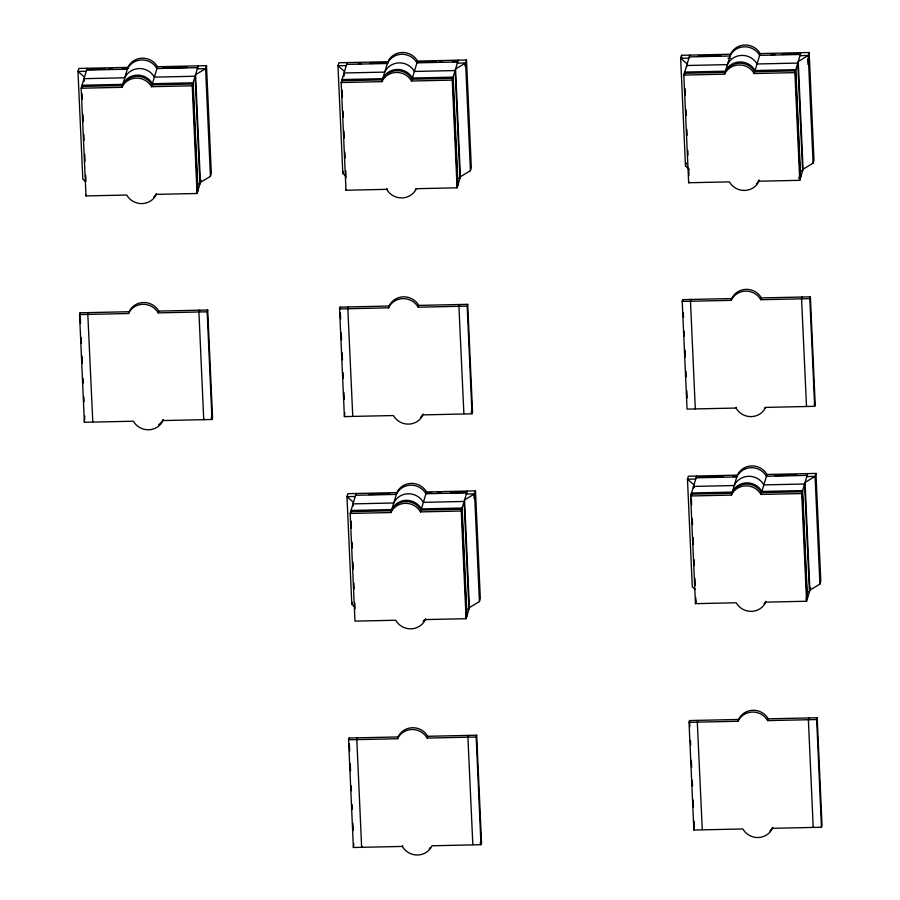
<?xml version="1.0" encoding="UTF-8"?>
<svg xmlns="http://www.w3.org/2000/svg" width="900" height="900" viewBox="0 0 900 900"><rect width="100%" height="100%" fill="white"/><g stroke="black" fill="none" stroke-linecap="round" stroke-linejoin="round"><path stroke-width="1.35" d="M201.116 180.045L197.078 193.489L156.341 194.377A16.594 15.975 16.7 0 1 141.93 203.602A16.594 15.975 16.7 0 1 126.731 195.03L85.995 195.919L81.157 88.222L87.142 68.276M85.995 195.919L86.321 194.794M81.157 88.222L121.894 87.334L127.879 67.388A16.594 15.975 16.7 0 1 142.29 58.163A16.594 15.975 16.7 0 1 157.489 66.746L206.494 65.666L211.331 173.362L210.431 176.355L200.407 182.385L195.581 74.689L205.594 68.659L206.494 65.666M79.56 314.584L80.089 312.795L129.094 311.726A16.594 15.975 16.7 0 1 143.505 302.501A16.594 15.975 16.7 0 1 158.704 311.085L207.709 310.005L212.535 417.701L212.006 419.49L163.001 420.559A16.594 15.975 16.7 0 1 148.59 429.784A16.594 15.975 16.7 0 1 133.391 421.211L84.386 422.28L79.56 314.584L128.554 313.515A16.594 15.975 16.7 0 1 142.965 304.29A16.594 15.975 16.7 0 1 158.164 312.874L207.169 311.805L207.709 310.005M121.894 87.334A16.594 15.975 16.7 0 1 136.305 78.109A16.594 15.975 16.7 0 1 151.504 86.692L157.489 66.746M84.386 422.28L84.724 416.036M197.078 193.489L192.251 85.804L198.236 65.846M92.779 421.65L87.817 314.404L88.358 312.615L88.414 314.01M128.554 313.515L129.094 311.726M158.164 312.874L158.704 311.085M163.001 420.559L163.204 419.895M203.94 419.006L203.737 419.67L198.911 311.985L199.44 310.185L199.519 311.861M345.611 175.894L342.821 173.453L337.984 65.767L338.884 62.775L387.889 61.706A16.594 15.975 16.7 0 1 402.289 52.481A16.594 15.975 16.7 0 1 417.499 61.065L466.504 59.996L465.604 62.977L455.58 69.008L460.418 176.704L457.088 187.808L416.34 188.708A16.594 15.975 16.7 0 1 401.94 197.921A16.594 15.975 16.7 0 1 386.73 189.349L345.994 190.237L341.168 82.552L347.152 62.595M342.821 173.453L343.418 171.472M345.994 190.237L346.23 189.461M341.168 82.552L381.904 81.653L387.889 61.706M339.559 308.914L340.099 307.114L389.104 306.045A16.594 15.975 16.7 0 1 403.504 296.82A16.594 15.975 16.7 0 1 418.714 305.404L467.707 304.335L472.545 412.02L472.005 413.809L423 414.889A16.594 15.975 16.7 0 1 408.6 424.114A16.594 15.975 16.7 0 1 393.39 415.53L344.396 416.599L339.559 308.914L388.564 307.834A16.594 15.975 16.7 0 1 402.964 298.62A16.594 15.975 16.7 0 1 418.174 307.192L467.179 306.124L467.707 304.335M381.904 81.653A16.594 15.975 16.7 0 1 396.304 72.439A16.594 15.975 16.7 0 1 411.514 81.011L417.499 61.065M386.73 189.349L386.966 188.561M344.396 416.599L344.824 412.582M457.088 187.808L452.25 80.123L458.235 60.176M352.755 416.081L347.827 308.734L348.356 306.934L348.424 308.329M388.564 307.834L389.104 306.045M354.6 606.78L351.81 604.35L346.973 496.654L347.873 493.673L396.877 492.604A16.594 15.975 16.7 0 1 411.277 483.379A16.594 15.975 16.7 0 1 426.488 491.951L475.493 490.882L474.593 493.864L464.569 499.905L469.406 607.59L466.076 618.705L425.329 619.594A16.594 15.975 16.7 0 1 410.929 628.819A16.594 15.975 16.7 0 1 395.719 620.246L354.983 621.135L350.156 513.439L356.141 493.493M418.174 307.192L418.714 305.404M460.418 176.704L470.43 170.674L471.33 167.681L466.504 59.996M351.81 604.35L352.406 602.359M350.156 513.439L390.892 512.55L396.877 492.604M348.548 739.8L349.088 738.011L398.093 736.942A16.594 15.975 16.7 0 1 412.493 727.717A16.594 15.975 16.7 0 1 427.702 736.29L476.696 735.221L481.534 842.918L480.994 844.706L431.989 845.775A16.594 15.975 16.7 0 1 417.589 855A16.594 15.975 16.7 0 1 402.379 846.428L353.385 847.496L348.548 739.8L397.553 738.731A16.594 15.975 16.7 0 1 411.952 729.506A16.594 15.975 16.7 0 1 427.162 738.079L476.168 737.01L476.696 735.221M390.892 512.55A16.594 15.975 16.7 0 1 405.293 503.325A16.594 15.975 16.7 0 1 420.502 511.897L426.488 491.951M463.882 413.55L458.91 306.304L459.45 304.515L459.506 305.899M353.385 847.496L353.835 843.919M425.329 619.594L425.599 618.694M466.076 618.705L461.239 511.009L467.224 491.062M361.912 846.416L361.642 847.316L356.816 739.62L357.345 737.831L357.412 739.215M397.553 738.731L398.093 736.942M427.162 738.079L427.702 736.29M402.379 846.428L402.649 845.528M469.406 607.59L479.419 601.56L480.319 598.579L475.493 490.882M689.805 55.114L683.82 75.06L688.646 182.756L729.394 181.868A16.594 15.975 16.7 0 0 744.592 190.44A16.594 15.975 16.7 0 0 758.992 181.215L799.74 180.326L803.07 169.222L813.094 163.181L813.982 160.2L809.156 52.504L760.151 53.572A16.594 15.975 16.7 0 0 744.952 45A16.594 15.975 16.7 0 0 730.541 54.225L681.536 55.294L680.648 58.275L685.474 165.971L689.197 169.211M472.826 844.549L467.899 737.19L468.439 735.401L468.495 736.796M685.474 165.971L686.374 162.99M688.646 182.756L688.95 181.744M683.82 75.06L724.556 74.171L730.541 54.225M682.211 301.421L682.751 299.632L731.756 298.564A16.594 15.975 16.7 0 1 746.156 289.339A16.594 15.975 16.7 0 1 761.366 297.911L810.371 296.843L815.197 404.539L814.658 406.327L765.653 407.396A16.594 15.975 16.7 0 1 751.252 416.621A16.594 15.975 16.7 0 1 736.054 408.049L687.049 409.118L682.211 301.421L731.216 300.353A16.594 15.975 16.7 0 1 745.627 291.127A16.594 15.975 16.7 0 1 760.826 299.711L809.831 298.631L810.371 296.843M724.556 74.171A16.594 15.975 16.7 0 1 738.967 64.946A16.594 15.975 16.7 0 1 754.166 73.53L760.151 53.572M758.992 181.215L759.229 180.439M799.74 180.326L794.903 72.63L800.887 52.684M695.543 408.15L695.306 408.938L690.48 301.241L691.02 299.452L691.087 301.118M731.216 300.353L731.756 298.564M809.156 52.504L808.256 55.496L813.094 163.181M810.596 587.79L806.558 601.245L765.81 602.134A16.594 15.975 16.7 0 1 751.41 611.359A16.594 15.975 16.7 0 1 736.211 602.775L695.464 603.664L690.637 495.979L696.623 476.032M760.826 299.711L761.366 297.911M736.054 408.049L736.29 407.261M695.464 603.664L696.161 601.357M690.637 495.979L731.374 495.09L737.359 475.132A16.594 15.975 16.7 0 1 751.77 465.919A16.594 15.975 16.7 0 1 766.969 474.491L815.974 473.423L820.8 581.107L819.911 584.1L809.887 590.13L805.061 482.445L815.074 476.404L815.974 473.423M689.029 722.34L689.569 720.551L738.574 719.471A16.594 15.975 16.7 0 1 752.974 710.258A16.594 15.975 16.7 0 1 768.184 718.83L817.189 717.761L822.015 825.446L821.475 827.246L772.47 828.315A16.594 15.975 16.7 0 1 758.07 837.54A16.594 15.975 16.7 0 1 742.871 828.956L693.866 830.036L689.029 722.34L738.034 721.271A16.594 15.975 16.7 0 1 752.445 712.046A16.594 15.975 16.7 0 1 767.644 720.619L816.649 719.55L817.189 717.761M731.374 495.09A16.594 15.975 16.7 0 1 745.785 485.865A16.594 15.975 16.7 0 1 760.984 494.438L766.969 474.491M806.501 406.17L801.562 298.822L802.102 297.022L802.17 298.418M693.866 830.036L694.339 828.461M806.558 601.245L801.72 493.549L807.705 473.603M702.259 829.406L697.298 722.16L697.837 720.371L697.894 721.755M738.034 721.271L738.574 719.471M767.644 720.619L768.184 718.83M772.47 828.315L772.706 827.528M813.454 826.639L813.217 827.426L808.38 719.73L808.92 717.941L808.999 719.606M127.879 67.388L78.885 68.456L77.985 71.449L82.811 179.134L85.601 181.564M88.582 69.581L105.446 69.21M108.259 69.154L112.478 69.064M122.321 68.85L127.946 68.726M162.968 67.961L187.357 67.421M358.425 63.686L361.238 63.63M369.675 63.439L387.945 63.045M417.555 62.392L436.522 61.988M439.234 61.92L441.945 61.864M452.79 61.627L456.919 61.538M698.265 56.261L720.765 55.777M771.053 54.675L775.114 54.585M781.898 54.439L799.571 54.056M86.603 70.065L127.35 69.176A16.594 15.975 16.7 0 1 141.75 59.951A16.594 15.975 16.7 0 1 156.949 68.535L197.696 67.646M346.613 64.395L387.349 63.495A16.594 15.975 16.7 0 1 401.76 54.281A16.594 15.975 16.7 0 1 416.959 62.854L457.695 61.965M689.265 56.902L730.001 56.014A16.594 15.975 16.7 0 1 744.413 46.789A16.594 15.975 16.7 0 1 759.611 55.373L800.359 54.484M86.242 71.269L77.985 71.449L84.487 77.119M197.336 68.839L205.594 68.659L210.431 176.355M346.252 65.587L337.984 65.767L344.498 71.438M457.335 63.157L465.604 62.977L470.43 170.674M688.905 58.095L680.648 58.275L687.15 63.956M799.999 55.676L808.256 55.496L798.244 61.526L803.07 169.222M728.01 58.286L730.721 58.23M151.504 86.692L192.251 85.804M411.514 81.011L452.25 80.123M754.166 73.53L794.903 72.63M198.562 183.971L199.946 183.938L195.109 76.241L154.373 77.13A16.594 15.975 16.7 0 0 139.174 68.558A16.594 15.975 16.7 0 0 124.763 77.782L84.026 78.671L84.15 81.337M458.572 178.29L459.945 178.256L455.119 70.56L414.382 71.449A16.594 15.975 16.7 0 0 399.173 62.876A16.594 15.975 16.7 0 0 384.772 72.101L344.025 72.99L344.171 76.106M801.225 170.797L802.609 170.775L797.771 63.079L757.035 63.968A16.594 15.975 16.7 0 0 741.825 55.395A16.594 15.975 16.7 0 0 727.425 64.62L686.689 65.509L686.745 66.836M196.594 190.541L197.977 190.507L193.14 82.811L152.404 83.7A16.594 15.975 16.7 0 0 137.194 75.127A16.594 15.975 16.7 0 0 122.794 84.353L82.058 85.241L82.17 87.907M456.604 184.86L457.976 184.826L453.15 77.13L412.402 78.019A16.594 15.975 16.7 0 0 397.204 69.446A16.594 15.975 16.7 0 0 382.804 78.671L342.056 79.56L342.135 81.337M798.795 177.379L800.629 177.345L795.803 69.649L755.066 70.538A16.594 15.975 16.7 0 0 739.856 61.965A16.594 15.975 16.7 0 0 725.456 71.19L684.72 72.079L684.776 73.406M196.695 191.722L197.618 191.7L192.78 84.004L152.044 84.892A16.594 15.975 16.7 0 0 136.845 76.32A16.594 15.975 16.7 0 0 122.434 85.545L81.698 86.434L81.754 87.772M456.705 186.041L457.616 186.019L452.79 78.334L412.054 79.222A16.594 15.975 16.7 0 0 396.844 70.639A16.594 15.975 16.7 0 0 382.444 79.864L341.696 80.752L341.764 82.091M798.896 178.571L800.28 178.537L795.442 70.841L754.706 71.73A16.594 15.975 16.7 0 0 739.496 63.157A16.594 15.975 16.7 0 0 725.096 72.383L684.36 73.271L684.461 75.499M210.994 417.735L212.535 417.701M470.993 412.054L472.545 412.02M814.163 404.561L815.197 404.539M737.359 475.132L688.354 476.213L687.465 479.194L692.291 586.89L695.081 589.32M698.062 477.338L723.364 476.775M733.207 476.561L737.426 476.471M775.159 475.65L796.837 475.178M696.082 477.821L736.819 476.933A16.594 15.975 16.7 0 1 751.23 467.707A16.594 15.975 16.7 0 1 766.429 476.28L807.176 475.391M695.722 479.014L687.465 479.194L693.967 484.864L694.091 487.676M806.816 476.584L815.074 476.404L819.911 584.1M368.82 494.55L389.902 494.089M426.544 493.29L431.966 493.166M437.389 493.054L441.45 492.964M450.934 492.761L465.907 492.424M355.601 495.281L396.338 494.392A16.594 15.975 16.7 0 1 410.749 485.168A16.594 15.975 16.7 0 1 425.947 493.74L466.684 492.851M355.241 496.474L346.973 496.654L353.486 502.335M466.324 494.055L474.593 493.864L479.419 601.56M760.984 494.438L801.72 493.549M420.502 511.897L461.239 511.009M807.581 591.727L809.426 591.683L804.589 483.998L763.852 484.886A16.594 15.975 16.7 0 0 748.643 476.303A16.594 15.975 16.7 0 0 734.242 485.527L693.506 486.416L693.562 487.755M806.074 598.286L807.446 598.252L802.62 490.567L761.884 491.456A16.594 15.975 16.7 0 0 746.674 482.873A16.594 15.975 16.7 0 0 732.274 492.098L691.526 492.986L691.65 495.664M806.175 599.467L807.097 599.445L802.26 491.76L761.524 492.649A16.594 15.975 16.7 0 0 746.314 484.065A16.594 15.975 16.7 0 0 731.914 493.29L691.178 494.179L691.268 496.406M467.561 609.176L468.934 609.154L464.108 501.457L423.371 502.346A16.594 15.975 16.7 0 0 408.161 493.774A16.594 15.975 16.7 0 0 393.761 502.988L353.014 503.887L353.115 506.104M465.593 615.746L466.965 615.724L462.139 508.027L421.391 508.916A16.594 15.975 16.7 0 0 406.192 500.344A16.594 15.975 16.7 0 0 391.793 509.558L351.045 510.457L351.146 512.674M465.694 616.928L466.605 616.916L461.779 509.22L421.043 510.109A16.594 15.975 16.7 0 0 405.832 501.536A16.594 15.975 16.7 0 0 391.433 510.761L350.685 511.65L350.752 512.977M479.981 842.951L481.534 842.918M807.773 58.894L808.02 64.485M809.831 298.631L814.658 406.327M816.649 719.55L821.475 827.246M685.046 88.571L685.361 95.58M685.98 109.597L686.25 115.436M686.88 129.454L687.139 135.293M687.825 150.48L688.028 155.149M688.658 169.166L688.95 175.624M681.536 55.294L681.671 58.095M682.751 299.632L682.808 300.971M683.336 312.593L683.539 317.261M684.169 331.279L684.383 335.959M685.012 349.976L685.327 356.985M685.957 371.002L686.216 376.841M686.846 390.859L687.161 397.868M691.357 498.184L691.65 504.81M692.28 518.827L692.539 524.666M693.113 537.514L693.428 544.523M694.114 559.71L694.373 565.549M694.946 578.408L695.261 585.416M695.824 597.87L696.004 601.875M689.569 720.551L689.85 726.773M690.469 740.52L690.671 745.189M691.357 760.376L691.673 767.385M692.246 780.232L692.505 786.071M693.135 800.089L693.45 807.097M694.08 821.115L694.339 826.909M464.996 63.585L465.12 66.386M467.179 306.124L472.005 413.809M473.985 494.483L474.165 498.668M476.168 737.01L480.994 844.706M342.124 90.214L342.439 97.222M343.069 111.24L343.327 117.079M343.957 131.096L344.272 138.105M344.902 152.123L345.161 157.961M345.746 170.809L346.05 177.829M351.113 521.1L351.428 528.109M352.058 542.126L352.316 547.976M352.946 561.994L353.261 569.002M353.891 583.02L354.15 588.859M354.78 602.876L355.039 608.715M340.099 307.114L340.2 309.341M340.358 312.907L340.627 318.915M341.257 332.933L341.572 339.941M342.146 352.789L342.461 359.798M343.035 372.645L343.294 378.484M343.924 392.501L344.239 399.51M349.088 738.011L349.144 739.339M349.346 743.794L349.673 750.971M350.246 763.819L350.561 770.827M351.236 786.015L351.45 790.684M352.08 804.701L352.282 809.381M352.912 823.399L353.228 830.408M207.169 311.805L212.006 419.49M82.013 93.555L82.282 99.394M82.957 114.581L83.272 121.59M83.846 134.438L84.116 140.276M84.735 154.294L85.05 161.303M85.68 175.331L85.95 181.17M80.089 312.795L80.168 314.572M80.258 316.361L80.573 323.426M81.203 337.444L81.461 343.282M82.035 356.13L82.35 363.139M83.036 378.326L83.239 382.995M83.869 397.012L84.082 401.692M772.538 827.471A16.594 15.975 16.7 0 1 769.883 830.992M765.877 601.29A16.594 15.975 16.7 0 1 763.999 603.99M765.169 407.486A16.594 15.975 16.7 0 1 764.539 408.386M759.06 180.371A16.594 15.975 16.7 0 1 756.405 183.904M758.857 180.112A16.594 15.975 16.7 0 1 758.239 181.013M156.398 193.545A16.594 15.975 16.7 0 1 153.754 197.066M163.058 419.726A16.594 15.975 16.7 0 1 158.681 424.744M424.834 619.684A16.594 15.975 16.7 0 1 423.506 621.45M423.866 620.258A16.594 15.975 16.7 0 1 423.101 621.079M430.166 847.631A16.594 15.975 16.7 0 1 429.401 848.464M415.845 188.786A16.594 15.975 16.7 0 1 415.226 189.697M423.056 414.045A16.594 15.975 16.7 0 1 420.412 417.566"/></g></svg>
